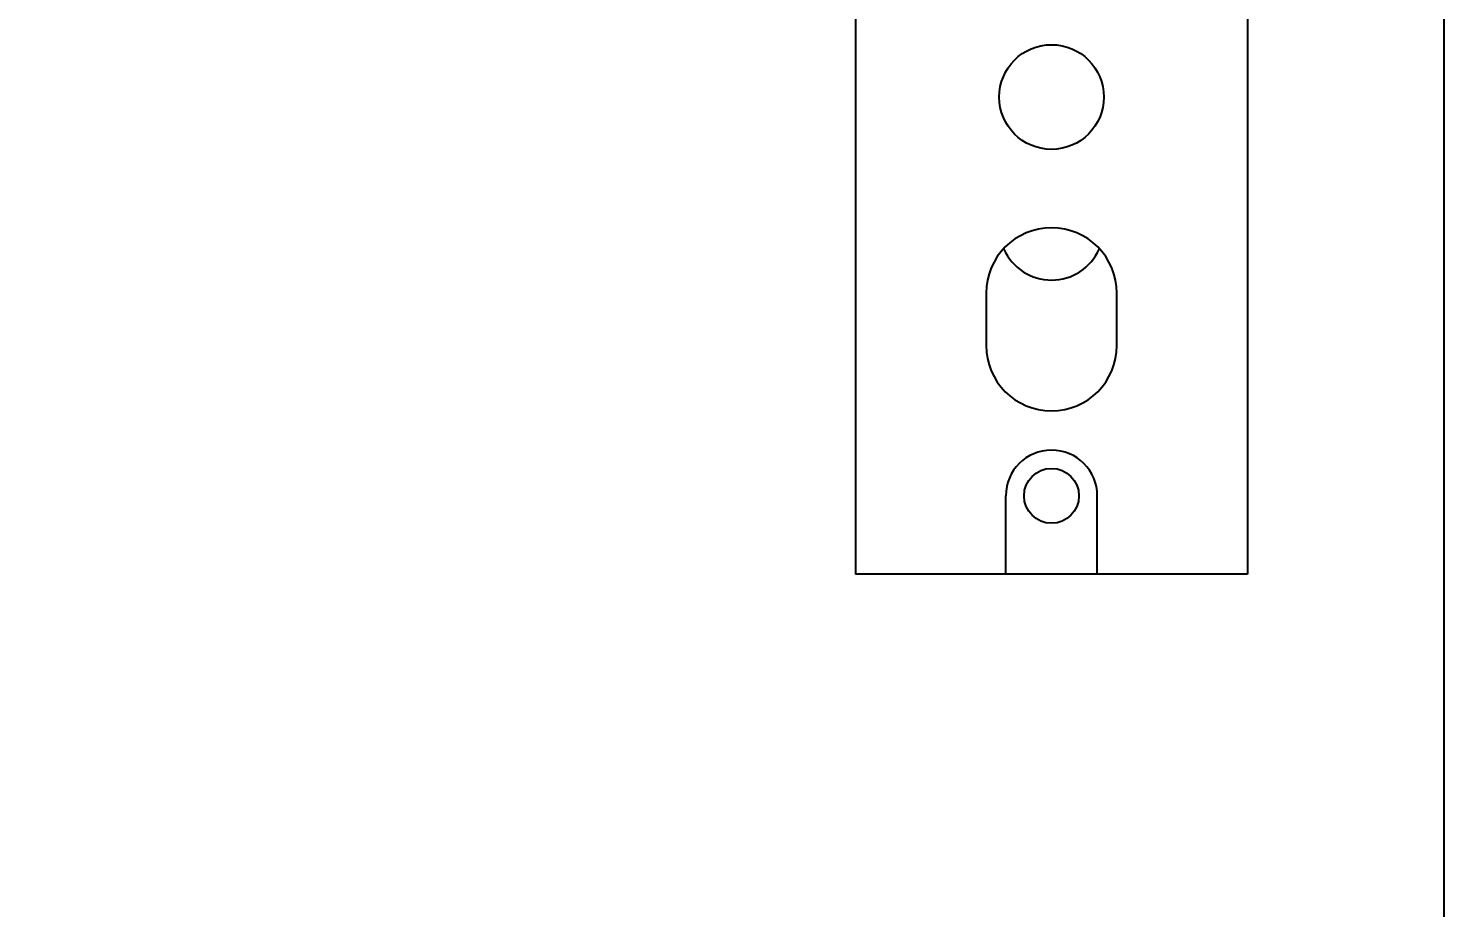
# Model space of a CAD drawing. Header units: millimetres. Extents: x 562 to 17351, y 2396 to 6995.
# Drawn here: x 9754.3 to 9862.5, y 3659.6 to 3726.9 of the extents above; entities that cross this region are included whole.
import ezdxf

# ---------------------------------------------------------------- set-up
doc = ezdxf.new("R2010")
doc.units = ezdxf.units.MM
doc.layers.add('02___PRT_ALL_AXES', color=7, linetype='Continuous')
doc.styles.get("Standard").update_dxf_attribs({"font": 'arial.ttf'})
doc.dimstyles.new('缩小5倍', dxfattribs={"dimtxt": 40, "dimasz": 20, "dimexe": 1, "dimexo": 0.2, "dimgap": 0, "dimtad": 1, "dimtoh": 1, "dimdec": 1, "dimzin": 9, "dimdsep": 46, "dimtxsty": 'Standard', "dimblk": '_FILLED', "dimcen": 0.2, "dimclrd": 256, "dimclre": 256, "dimclrt": 256, "dimadec": 1, "dimazin": 2, "dimtfac": 1, "dimtdec": 1, "dimtofl": 0, "dimtmove": 0, "dimatfit": 3, "dimldrblk": '_FILLED', "dimfxl": 1, "dimtolj": 1, "dimtzin": 0, "dimarcsym": 0})

# ---------------------------------------------------------------- blocks, each defined once
blk = doc.blocks.new('_FILLED')
at = {"color": 0, "linetype": 'ByBlock'}
blk.add_solid([(0, 0), (-1, 0.15), (-1, -0.15)], dxfattribs=at)
blk = doc.blocks.new('*D55')
at = {"lineweight": -2, "transparency": 16777216}
for p, q in [((9862.54, 3750.43), (9862.54, 3600.33)), ((9250.54, 3684.93), (9250.54, 3600.33)), ((9270.54, 3601.33), (9842.54, 3601.33))]:
    blk.add_line(p, q, dxfattribs=at)
at = {"layer": 'Defpoints', "color": 0, "transparency": 16777216}
for p in [(9862.54, 3750.63), (9250.54, 3685.13), (9862.54, 3601.33)]:
    blk.add_point(p, dxfattribs=at)
at = {"lineweight": -2, "transparency": 16777216, "xscale": 20, "yscale": 20, "zscale": 20, "rotation": 180}
blk.add_blockref('_FILLED', (9250.54, 3601.33), dxfattribs=at)
at = {"lineweight": -2, "transparency": 16777216, "xscale": 20, "yscale": 20, "zscale": 20}
blk.add_blockref('_FILLED', (9862.54, 3601.33), dxfattribs=at)
at = {"lineweight": 5, "transparency": 16777216, "insert": (9561.82, 3627.22), "char_height": 40, "attachment_point": 5}
blk.add_mtext('\\A1;612mm [2\'-0 1/8"]', dxfattribs=at)

msp = doc.modelspace()

# ---------------------------------------------------------------- linework, layer by layer
at = {"color": 7, "linetype": 'Continuous'}
for p, q in [((9817.541, 4020.13), (9817.541, 3685.13)), ((9847.541, 4020.13), (9847.541, 3685.13)), ((9827.541, 3706.63), (9827.541, 3702.63)), ((9837.541, 3702.63), (9837.541, 3706.63)), ((9829.041, 3685.13), (9829.041, 3691.13)), ((9836.041, 3685.13), (9836.041, 3691.13)), ((9847.541, 3685.13), (9817.541, 3685.13))]:
    msp.add_line(p, q, dxfattribs=at)
msp.add_circle((9832.541, 3691.13), 2.1, dxfattribs=at)
for centre, radius, start, end in [((9832.541, 3706.63), 5, 0, 180), ((9832.541, 3702.63), 5, 180, 0), ((9832.541, 3691.13), 3.5, 0, 180)]:
    msp.add_arc(centre, radius, start, end, dxfattribs=at)
at = {"layer": '02___PRT_ALL_AXES', "color": 7, "linetype": 'Continuous'}
msp.add_circle((9832.541, 3721.63), 4, dxfattribs=at)
msp.add_arc((9832.541, 3711.63), 4, 204.04415, 335.95658, dxfattribs=at)

# ---------------------------------------------------------------- dimensions: what is measured, and where the dimension line sits
at = {"color": 1, "lineweight": 5}
dim = msp.add_linear_dim(base=(9862.541, 3601.33), p1=(9250.541, 3685.13), p2=(9862.541, 3750.63), dimstyle='缩小5倍', override={"dimpost": 'mm'}, dxfattribs=at)
dim.commit()
dim.dimension.update_dxf_attribs({"geometry": '*D55', "text_midpoint": (9561.821, 3601.33), "dimtype": 160})

doc.saveas('drawing.dxf')
